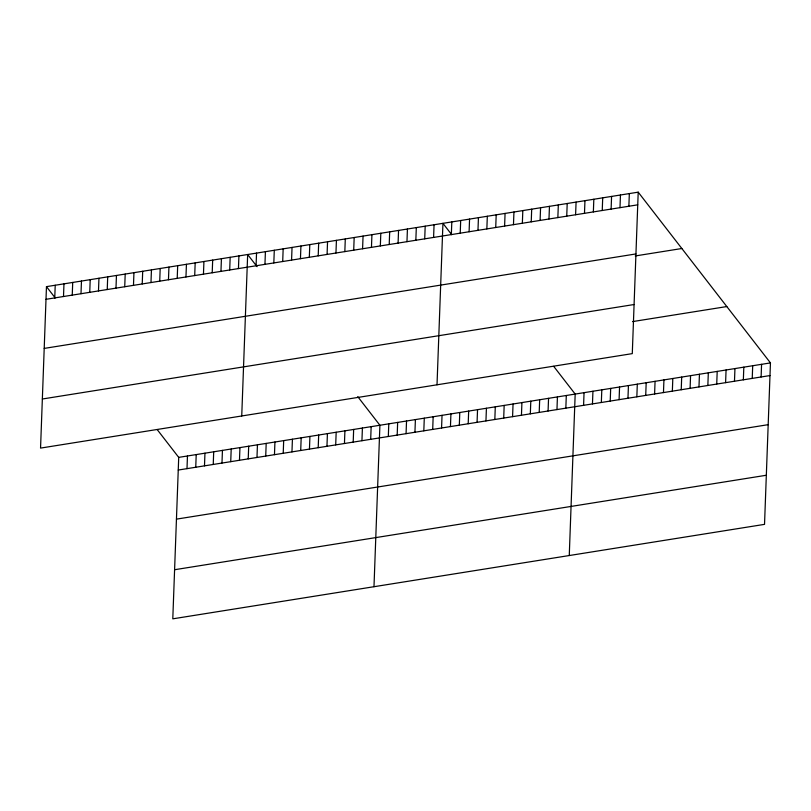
<?xml version="1.0" encoding="UTF-8"?>
<svg xmlns="http://www.w3.org/2000/svg" width="811" height="811" viewBox="0 0 811 811"><rect width="100%" height="100%" fill="white"/><g stroke="black" fill="none" stroke-linecap="round" stroke-linejoin="round"><path stroke-width="1.22" d="M46.47 286.638L40.55 448.098L632.286 353.626L638.206 192.166L46.47 286.638L55.199 297.911M54.753 297.911L55.219 285.249M63.501 296.512L63.968 283.85M72.25 295.113L72.716 282.451M80.999 293.724L81.465 281.052M89.747 292.325L90.203 279.663M98.486 290.926L98.952 278.264M107.234 289.527L107.701 276.865M115.983 288.138L116.449 275.466M124.732 286.739L125.198 274.077M133.48 285.34L133.947 272.678M142.229 283.941L142.695 271.279M150.978 282.552L151.444 269.881M159.726 281.153L160.183 268.492M168.465 279.754L168.931 267.093M177.214 278.355L177.68 265.694M157.233 429.637L178.714 457.374L172.794 618.834L764.53 524.362L770.45 362.902L638.206 192.166M185.962 276.967L186.429 264.295M186.996 468.646L187.463 455.975M194.711 275.568L195.177 262.896M195.745 467.248L196.211 454.586M203.46 274.169L203.926 261.507M204.494 465.849L204.95 453.187M212.208 272.77L212.675 260.108M213.242 464.45L213.698 451.788M220.957 271.381L221.423 258.709M221.981 463.061L222.447 450.389M229.706 269.982L230.162 257.31M230.729 461.662L231.196 449M238.454 268.583L238.91 255.921M239.478 460.263L239.944 447.601M241.739 415.982L247.659 254.522L257.057 266.657M248.227 458.864L248.693 446.202M256.073 265.765L256.54 253.103M256.975 457.475L257.442 444.803M264.954 264.356L265.41 251.684M265.724 456.076L266.19 443.414M273.824 262.936L274.29 250.275M274.473 454.677L274.929 442.015M282.704 261.517L283.161 248.855M283.221 453.278L283.678 440.616M291.575 260.098L292.041 247.436M291.96 451.889L292.426 439.217M300.455 258.679L300.922 246.017M300.709 450.49L301.175 437.828M309.326 257.269L309.792 244.598M309.457 449.091L309.924 436.43M318.206 255.85L318.672 243.188M318.206 447.692L318.672 435.031M327.086 254.431L327.543 241.769M326.955 446.303L327.421 433.632M335.957 253.012L336.423 240.35M335.703 444.904L336.17 432.233M344.837 251.603L345.293 238.931M344.452 443.505L344.908 430.844M353.708 250.183L354.174 237.511M353.201 442.107L353.657 429.445M362.588 248.764L363.054 236.102M361.939 440.708L362.405 428.046M371.458 247.345L371.925 234.683M370.688 439.319L371.154 426.647M380.339 245.926L380.805 233.264M373.983 586.708L379.903 425.258L357.752 396.65M389.209 244.516L389.675 231.845M388.317 436.5L388.783 423.839M398.089 243.097L398.556 230.425M397.187 435.081L397.654 422.419M406.97 241.678L407.426 229.016M406.068 433.672L406.534 421M415.84 240.259L416.307 227.597M414.938 432.253L415.404 419.581M424.721 238.839L425.187 226.178M423.818 430.834L424.285 418.172M433.591 237.43L434.057 224.759M432.699 429.414L433.155 416.753M437.017 384.799L442.938 223.349L451.666 234.612M441.569 427.995L442.036 415.333M451.342 234.592L451.808 221.93M450.45 426.586L450.916 413.914M460.222 233.173L460.689 220.511M459.32 425.167L459.786 412.505M469.103 231.753L469.559 219.092M468.2 423.747L468.667 411.086M477.973 230.344L478.439 217.672M477.071 422.328L477.537 409.667M486.853 228.925L487.32 216.263M485.951 420.909L486.418 408.247M495.724 227.506L496.19 214.844M494.832 419.5L495.288 406.828M504.604 226.087L505.071 213.425M503.702 418.081L504.168 405.419M513.475 224.677L513.941 212.006M512.582 416.661L513.049 404M522.355 223.258L522.821 210.586M521.453 415.242L521.919 402.58M531.235 221.839L531.692 209.177M530.333 413.833L530.799 401.161M540.106 220.42L540.572 207.758M539.203 412.414L539.67 399.742M548.986 219L549.452 206.339M548.084 410.995L548.55 398.333M557.856 217.591L558.323 204.919M556.964 409.575L557.421 396.914M566.737 216.172L567.203 203.5M565.835 408.156L566.301 395.494M575.607 214.753L576.074 202.091M569.261 555.535L575.181 394.075L553.69 366.339M584.488 213.334L584.954 200.672M583.585 405.328L584.052 392.656M593.368 211.914L593.824 199.253M592.466 403.908L592.932 391.247M602.238 210.505L602.705 197.833M601.336 402.489L601.803 389.827M611.119 209.086L611.575 196.424M610.217 401.07L610.683 388.408M619.989 207.667L620.456 195.005M619.097 399.661L619.553 386.989M628.87 206.247L629.336 193.586M627.967 398.242L628.434 385.58M636.848 396.822L637.304 384.161M645.718 395.403L646.185 382.741M654.599 393.984L655.065 381.322M663.469 392.575L663.935 379.903M672.349 391.155L672.816 378.494M681.23 389.736L681.686 377.074M690.1 388.317L690.567 375.655M698.981 386.908L699.437 374.236M707.851 385.489L708.317 372.817M716.731 384.069L717.198 371.408M725.602 382.65L726.068 369.988M734.482 381.231L734.948 368.569M743.352 379.822L743.819 367.15M752.233 378.402L752.699 365.731M761.113 376.983L761.57 364.321M46.004 299.31L637.74 204.828M44.21 348.406L635.946 253.934M635.246 255.952L681.848 248.511M42.354 399.002L634.09 304.52M632.499 321.612L726.808 306.558M178.714 457.374L770.45 362.902M178.248 470.045L769.984 375.564M176.443 519.141L768.189 424.67M174.588 569.727L766.334 475.256"/></g></svg>
